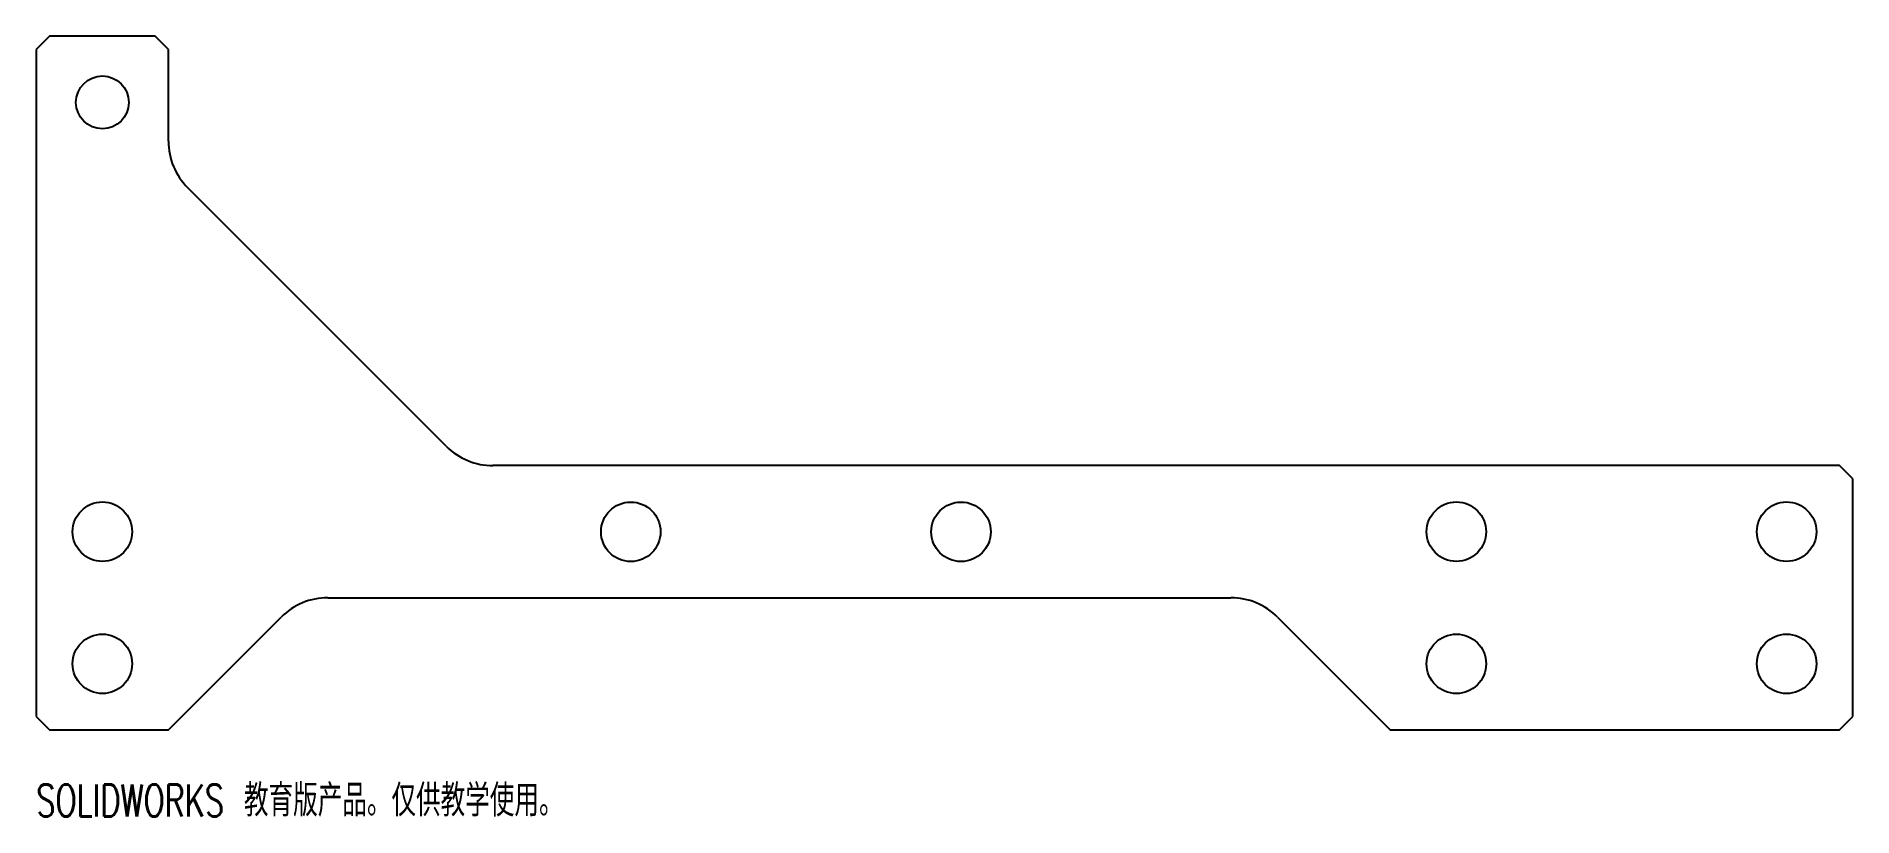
# Model space of a CAD drawing. Header units: millimetres. Extents: x -215 to 60, y -23 to 95.
import ezdxf

# ---------------------------------------------------------------- set-up
doc = ezdxf.new("R2010")
doc.units = ezdxf.units.MM
doc.styles.add('SLDTEXTSTYLE0', font='TXT', dxfattribs={"width": 0.7, "bigfont": 'bigfont'})

msp = doc.modelspace()

# ---------------------------------------------------------------- linework, layer by layer
at = {"color": 7, "linetype": 'Continuous', "lineweight": 25}
for p, q in [((-213, 95), (-215, 93)), ((-197, 95), (-213, 95)), ((-195, 93), (-197, 95)), ((-215, 93), (-215, -8)), ((-195, 79.14), (-195, 93)), ((-152.93, 32.93), (-192.07, 72.07)), ((58, 30), (-145.86, 30)), ((60, 28), (58, 30)), ((60, -8), (60, 28)), ((-170.86, 10), (-34.14, 10)), ((-195, -10), (-177.93, 7.07)), ((-27.07, 7.07), (-10, -10)), ((-215, -8), (-213, -10)), ((58, -10), (60, -8)), ((-213, -10), (-195, -10)), ((-10, -10), (58, -10))]:
    msp.add_line(p, q, dxfattribs=at)
for centre, radius in [((-205, 85), 4), ((-205, 20), 4.5), ((-125, 19.99), 4.5), ((-75, 19.99), 4.5), ((0, 20), 4.5), ((50, 20), 4.5), ((-205, 0), 4.5), ((0, 0), 4.5), ((50, 0), 4.5)]:
    msp.add_circle(centre, radius, dxfattribs=at)
for centre, start, end in [((-185, 79.14), 180, 225), ((-145.86, 40), 225, 270), ((-170.86, 0), 90, 135), ((-34.14, 0), 45, 90)]:
    msp.add_arc(centre, 10, start, end, dxfattribs=at)

# ---------------------------------------------------------------- texts
at = {"color": 7, "linetype": 'Continuous', "insert": (-215, -18.27), "char_height": 4.8336, "attachment_point": 1, "style": 'SLDTEXTSTYLE0'}
msp.add_mtext('SOLIDWORKS 教育版产品。仅供教学使用。', dxfattribs=at)

doc.saveas('drawing.dxf')
